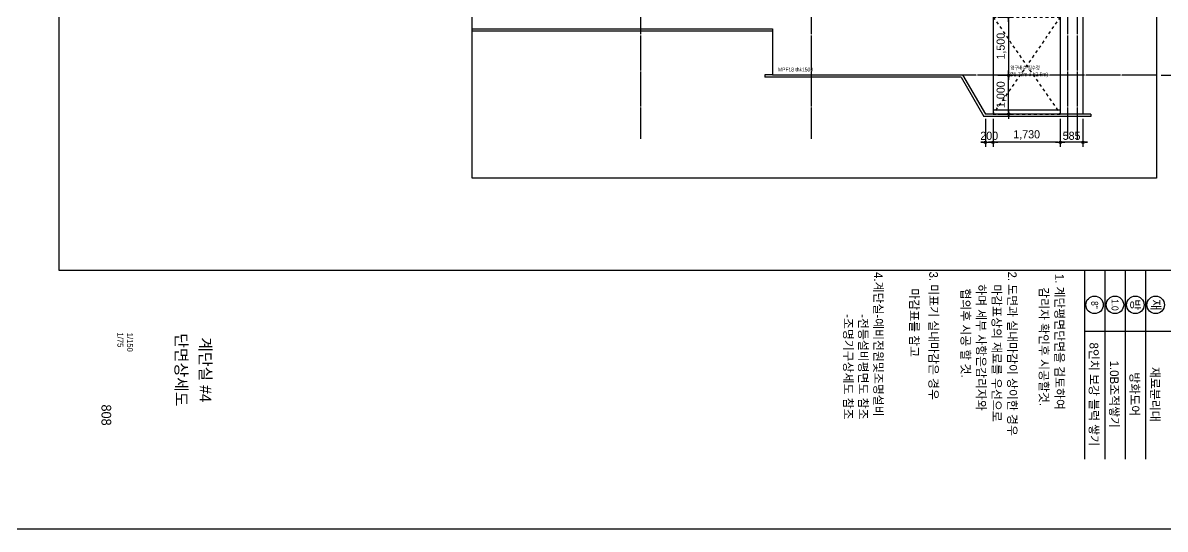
# Model space of a CAD drawing. Header units: millimetres. Extents: x 11948722 to 13111668, y -10771712 to -10232988.
# Drawn here: x 12449989 to 12479423, y -10515136 to -10502094 of the extents above; entities that cross this region are included whole.
import ezdxf
from ezdxf.enums import TextEntityAlignment as Align

# ---------------------------------------------------------------- set-up
doc = ezdxf.new("R2010")
doc.units = ezdxf.units.MM
doc.header["$LTSCALE"] = 150
doc.header["$MEASUREMENT"] = 0
for name, pattern in [('CEN', [6.2, 6, -0.1, 0, -0.1]), ('HID', [2.3, 1.5, -0.8]), ('HIDDEN', [2, 1, -1])]:
    doc.linetypes.add(name, pattern=pattern)
doc.layers.get('0').update_dxf_attribs({"linetype": 'CONTINUOUS'})
doc.layers.get('Defpoints').update_dxf_attribs({"color": 117, "linetype": 'CONTINUOUS'})
for name, color, linetype in [('A-HAT-251', 251, 'CONTINUOUS'), ('A-TXT-5.0', 3, 'CONTINUOUS'), ('A-중심선', 10, 'CEN'), ('BOX', 7, 'CONTINUOUS'), ('BOX TEXT', 3, 'CONTINUOUS'), ('CON-C', 2, 'CONTINUOUS'), ('ELE-06', 6, 'CONTINUOUS'), ('ELE-8', 8, 'CONTINUOUS'), ('TEX-SYM', 3, 'CONTINUOUS'), ('TXT1', 3, 'CONTINUOUS'), ('Xref-계단단면도$0$3 dim0', 7, 'CONTINUOUS')]:
    doc.layers.add(name, color=color, linetype=linetype)
doc.styles.add('Xref-계단단면도$0$나눔고딕 Se', font='')
doc.styles.add('돋움', font='')
doc.styles.add('주석', font='')
doc.styles.get('Xref-계단단면도$0$나눔고딕 Se').set_extended_font_data('Dotum')
doc.styles.get('돋움').set_extended_font_data('Dotum')
doc.styles.get('주석').set_extended_font_data('Dotum')
doc.dimstyles.new('Xref-계단단면도$0$A1-100', dxfattribs={"dimtxt": 3, "dimasz": 1, "dimexe": 2, "dimexo": 2, "dimgap": 1, "dimtad": 1, "dimdec": 0, "dimzin": 12, "dimdsep": 46, "dimlunit": 6, "dimtxsty": 'Xref-계단단면도$0$나눔고딕 Se', "dimblk1": 'Xref-계단단면도$0$DIMDOT', "dimblk2": 'Xref-계단단면도$0$DIMDOT', "dimsah": 1, "dimcen": -1, "dimdle": 2, "dimclrd": 256, "dimclre": 256, "dimclrt": 3, "dimadec": 0, "dimazin": 0, "dimtfac": 1, "dimtdec": 0, "dimtix": 1, "dimtmove": 2, "dimatfit": 3, "dimldrblk": 'Xref-계단단면도$0$DIMDOT', "dimfxl": 1, "dimtvp": 1, "dimtolj": 1, "dimtzin": 12, "dimlwd": -1, "dimlwe": -1, "dimarcsym": 0})

# ---------------------------------------------------------------- blocks, each defined once
blk = doc.blocks.new('1.5')
at = {"layer": 'A-HAT-251', "linetype": 'HIDDEN', "ltscale": 0.5}
for p, q in [((12412532, -10439268), (12412532, -10441768)), ((12412532, -10439268), (12414262, -10441768)), ((12414262, -10439268), (12412532, -10441768)), ((12412532, -10439268), (12414262, -10439268)), ((12414262, -10439268), (12414262, -10441768)), ((12412532, -10441768), (12414262, -10441768))]:
    blk.add_line(p, q, dxfattribs=at)
at = {"layer": 'Defpoints', "style": '주석', "width": 0.8}
for s, p in [('(Ø1.73m x h2.5m)', (12412917, -10440744)), ('영구배수 집수정', (12412978, -10440577))]:
    blk.add_text(s, height=100, dxfattribs=at).set_placement(p, align=Align.MIDDLE_LEFT)
blk = doc.blocks.new('Xref-계단단면도$0$DIMDOT')
at = {"color": 0}
blk.add_line((-2, 0), (2, 0), dxfattribs=at)
for radius in [0.5, 0.25]:
    blk.add_circle((0, 0), radius, dxfattribs=at)
blk = doc.blocks.new('*D1280')
at = {"layer": 'Defpoints', "color": 0, "ltscale": 1200}
for p in [(12474990, -10501944), (12474990, -10503444), (12475390, -10503444)]:
    blk.add_point(p, dxfattribs=at)
at = {"layer": 'Xref-계단단면도$0$3 dim0'}
for p, q in [((12475110, -10501944), (12475510, -10501944)), ((12475390, -10502004), (12475390, -10503384)), ((12475110, -10503444), (12475510, -10503444))]:
    blk.add_line(p, q, dxfattribs=at)
at = {"layer": 'Xref-계단단면도$0$3 dim0', "ltscale": 1200, "xscale": 60, "yscale": 60, "zscale": 60}
for p, rotation in [((12475390, -10501944), 90), ((12475390, -10503444), 270)]:
    blk.add_blockref('Xref-계단단면도$0$DIMDOT', p, dxfattribs=dict(at, rotation=rotation))
at = {"layer": 'Xref-계단단면도$0$3 dim0', "color": 3, "ltscale": 1200, "insert": (12475204, -10502694), "char_height": 210, "attachment_point": 5, "rotation": 90, "style": 'Xref-계단단면도$0$나눔고딕 Se'}
blk.add_mtext('\\A1;1,500', dxfattribs=at)
blk = doc.blocks.new('*D1281')
at = {"layer": 'Defpoints', "color": 0, "ltscale": 1200}
for p in [(12474990, -10504444), (12476720, -10504444), (12474990, -10505170)]:
    blk.add_point(p, dxfattribs=at)
at = {"layer": 'Xref-계단단면도$0$3 dim0'}
for p, q in [((12474990, -10504564), (12474990, -10505290)), ((12476720, -10504564), (12476720, -10505290)), ((12476660, -10505170), (12475050, -10505170))]:
    blk.add_line(p, q, dxfattribs=at)
at = {"layer": 'Xref-계단단면도$0$3 dim0', "ltscale": 1200, "xscale": 60, "yscale": 60, "zscale": 60, "rotation": 180}
blk.add_blockref('Xref-계단단면도$0$DIMDOT', (12474990, -10505170), dxfattribs=at)
at = {"layer": 'Xref-계단단면도$0$3 dim0', "ltscale": 1200, "xscale": 60, "yscale": 60, "zscale": 60}
blk.add_blockref('Xref-계단단면도$0$DIMDOT', (12476720, -10505170), dxfattribs=at)
at = {"layer": 'Xref-계단단면도$0$3 dim0', "color": 3, "ltscale": 1200, "insert": (12475855, -10504984), "char_height": 210, "attachment_point": 5, "style": 'Xref-계단단면도$0$나눔고딕 Se'}
blk.add_mtext('\\A1;1,730', dxfattribs=at)
blk = doc.blocks.new('*D1282')
at = {"layer": 'Defpoints', "color": 0, "ltscale": 1200}
for p in [(12474790, -10504444), (12474990, -10504444), (12474990, -10505170)]:
    blk.add_point(p, dxfattribs=at)
at = {"layer": 'Xref-계단단면도$0$3 dim0'}
for p, q in [((12474790, -10504564), (12474790, -10505290)), ((12474990, -10504564), (12474990, -10505290)), ((12474730, -10505170), (12474670, -10505170)), ((12474790, -10505170), (12474990, -10505170)), ((12475050, -10505170), (12475110, -10505170))]:
    blk.add_line(p, q, dxfattribs=at)
at = {"layer": 'Xref-계단단면도$0$3 dim0', "ltscale": 1200, "xscale": 60, "yscale": 60, "zscale": 60}
blk.add_blockref('Xref-계단단면도$0$DIMDOT', (12474790, -10505170), dxfattribs=at)
at = {"layer": 'Xref-계단단면도$0$3 dim0', "ltscale": 1200, "xscale": 60, "yscale": 60, "zscale": 60, "rotation": 180}
blk.add_blockref('Xref-계단단면도$0$DIMDOT', (12474990, -10505170), dxfattribs=at)
at = {"layer": 'Xref-계단단면도$0$3 dim0', "color": 3, "ltscale": 1200, "insert": (12474890, -10505004), "char_height": 210, "attachment_point": 5, "style": 'Xref-계단단면도$0$나눔고딕 Se'}
blk.add_mtext('\\A1;200', dxfattribs=at)
blk = doc.blocks.new('*D1283')
at = {"layer": 'Defpoints', "color": 0, "ltscale": 1200}
for p in [(12474990, -10503444), (12475390, -10503444), (12474990, -10504444)]:
    blk.add_point(p, dxfattribs=at)
at = {"layer": 'Xref-계단단면도$0$3 dim0'}
for p, q in [((12475110, -10503444), (12475510, -10503444)), ((12475390, -10504384), (12475390, -10503504)), ((12475110, -10504444), (12475510, -10504444))]:
    blk.add_line(p, q, dxfattribs=at)
at = {"layer": 'Xref-계단단면도$0$3 dim0', "ltscale": 1200, "xscale": 60, "yscale": 60, "zscale": 60}
for p, rotation in [((12475390, -10503444), 90), ((12475390, -10504444), 270)]:
    blk.add_blockref('Xref-계단단면도$0$DIMDOT', p, dxfattribs=dict(at, rotation=rotation))
at = {"layer": 'Xref-계단단면도$0$3 dim0', "color": 3, "ltscale": 1200, "insert": (12475204, -10503944), "char_height": 210, "attachment_point": 5, "rotation": 90, "style": 'Xref-계단단면도$0$나눔고딕 Se'}
blk.add_mtext('\\A1;1,000', dxfattribs=at)
blk = doc.blocks.new('*D1284')
at = {"layer": 'Defpoints', "color": 0, "ltscale": 1200}
for p in [(12476720, -10504444), (12477305, -10504444), (12476720, -10505170)]:
    blk.add_point(p, dxfattribs=at)
at = {"layer": 'Xref-계단단면도$0$3 dim0'}
for p, q in [((12476720, -10504564), (12476720, -10505290)), ((12477305, -10504564), (12477305, -10505290)), ((12476660, -10505170), (12476600, -10505170)), ((12477305, -10505170), (12476720, -10505170)), ((12477365, -10505170), (12477425, -10505170))]:
    blk.add_line(p, q, dxfattribs=at)
at = {"layer": 'Xref-계단단면도$0$3 dim0', "ltscale": 1200, "xscale": 60, "yscale": 60, "zscale": 60}
blk.add_blockref('Xref-계단단면도$0$DIMDOT', (12476720, -10505170), dxfattribs=at)
at = {"layer": 'Xref-계단단면도$0$3 dim0', "ltscale": 1200, "xscale": 60, "yscale": 60, "zscale": 60, "rotation": 180}
blk.add_blockref('Xref-계단단면도$0$DIMDOT', (12477305, -10505170), dxfattribs=at)
at = {"layer": 'Xref-계단단면도$0$3 dim0', "color": 3, "ltscale": 1200, "insert": (12477012, -10505004), "char_height": 210, "attachment_point": 5, "style": 'Xref-계단단면도$0$나눔고딕 Se'}
blk.add_mtext('\\A1;585', dxfattribs=at)
blk = doc.blocks.new('*D1297')
at = {"layer": 'Defpoints', "color": 0, "ltscale": 1200}
for p in [(12479196, -10501704), (12479196, -10503444), (12482796, -10503444)]:
    blk.add_point(p, dxfattribs=at)
at = {"layer": 'Xref-계단단면도$0$3 dim0'}
for p, q in [((12479316, -10501704), (12482916, -10501704)), ((12482796, -10501764), (12482796, -10503384)), ((12479316, -10503444), (12482916, -10503444))]:
    blk.add_line(p, q, dxfattribs=at)
at = {"layer": 'Xref-계단단면도$0$3 dim0', "ltscale": 1200, "xscale": 60, "yscale": 60, "zscale": 60}
for p, rotation in [((12482796, -10501704), 90), ((12482796, -10503444), 270)]:
    blk.add_blockref('Xref-계단단면도$0$DIMDOT', p, dxfattribs=dict(at, rotation=rotation))
at = {"layer": 'Xref-계단단면도$0$3 dim0', "color": 3, "ltscale": 1200, "insert": (12482611, -10502574), "char_height": 210, "attachment_point": 5, "rotation": 90, "style": 'Xref-계단단면도$0$나눔고딕 Se'}
blk.add_mtext('\\A1;1,740', dxfattribs=at)

msp = doc.modelspace()

# ---------------------------------------------------------------- linework, layer by layer
for centre in [(12477604.3, -10509358.8), (12478129.3, -10509358.8), (12478654.3, -10509358.8), (12479179.3, -10509358.8)]:
    msp.add_circle(centre, 225)
at = {"layer": 'A-중심선'}
for p, q in [((12465904.7, -10458703.5), (12465904.7, -10505084.5)), ((12470304.7, -10458703.5), (12470304.7, -10505084.5)), ((12476904.7, -10458703.5), (12476904.7, -10505084.5)), ((12477154.7, -10458703.5), (12477154.7, -10505084.5)), ((12479205.7, -10503443.5), (12472967.9, -10503443.5))]:
    msp.add_line(p, q, dxfattribs=at)
at = {"layer": 'BOX'}
for points in [[(12477341.8, -10508461.3), (12477341.8, -10513336.3)], [(12480585.5, -10510047.6), (12477341.8, -10510047.6)]]:
    msp.add_lwpolyline(points, dxfattribs=at)
at = {"layer": 'BOX', "color": 252}
for points in [[(12477866.8, -10508461.3), (12477866.8, -10513336.3)], [(12478391.8, -10508461.3), (12478391.8, -10513336.3)], [(12478916.8, -10508461.3), (12478916.8, -10513336.3)]]:
    msp.add_lwpolyline(points, dxfattribs=at)
at = {"layer": 'CON-C', "ltscale": 1200}
for p, q in [((12477304.7, -10466553.5), (12477304.7, -10504428.5)), ((12474989.7, -10501943.5), (12474989.7, -10504443.5)), ((12476719.7, -10501943.5), (12476719.7, -10504443.5)), ((12461570.5, -10502243.5), (12469304.7, -10502243.5)), ((12469304.7, -10502243.5), (12469304.7, -10503428.5)), ((12469304.7, -10503428.5), (12474203.7, -10503428.5)), ((12474203.7, -10503428.5), (12474789.7, -10504443.5)), ((12474989.7, -10504443.5), (12474789.7, -10504443.5)), ((12477304.7, -10504443.5), (12476719.7, -10504443.5))]:
    msp.add_line(p, q, dxfattribs=at)
at = {"layer": 'Defpoints', "ltscale": 1200}
for points in [[(12449062.7, -10452136.3), (12493612.7, -10452136.3), (12493612.7, -10515136.3), (12449062.7, -10515136.3)], [(12450915.7, -10508461.3), (12491865.7, -10508461.3), (12491865.7, -10453936.3), (12450915.7, -10453936.3)], [(12461570.5, -10458703.5), (12479196.5, -10458703.5), (12479196.5, -10506098.6), (12461570.5, -10506098.6)]]:
    msp.add_lwpolyline(points, close=True, dxfattribs=at)
at = {"layer": 'ELE-06'}
for p, q in [((12469304.7, -10502303.5), (12461570.5, -10502303.5)), ((12469304.7, -10503428.5), (12469104.7, -10503428.5)), ((12469104.7, -10503428.5), (12469104.7, -10503488.5)), ((12474169, -10503488.5), (12469104.7, -10503488.5)), ((12474169, -10503488.5), (12474755, -10504503.5)), ((12477504.7, -10504503.5), (12474755, -10504503.5)), ((12477504.7, -10504443.5), (12477304.7, -10504443.5)), ((12477504.7, -10504443.5), (12477504.7, -10504503.5))]:
    msp.add_line(p, q, dxfattribs=at)
at = {"layer": 'ELE-8', "ltscale": 300}
for p, q in [((12476719.7, -10504343.5), (12474989.7, -10504343.5)), ((12476719.7, -10504443.5), (12474989.7, -10504443.5))]:
    msp.add_line(p, q, dxfattribs=at)

# ---------------------------------------------------------------- block references
at = {"layer": 'CON-C'}
msp.add_blockref('1.5', (62457.9, -62675.2), dxfattribs=at)

# ---------------------------------------------------------------- texts
at = {"layer": 'A-TXT-5.0', "style": '돋움'}
msp.add_text('808', height=250, rotation=270, dxfattribs=at).set_placement((12452140.5, -10512469.8), align=Align.MIDDLE_RIGHT)
at = {"layer": 'BOX TEXT', "linetype": 'HID', "style": '돋움'}
for s, p in [('4.계단실-예비전원및조명설비', (12472034.6, -10508513.5)), ('1. 계단평면단면을 검토하여 ', (12476701.9, -10508558.8)), ('감리자 확인후 시공할것.', (12476298.3, -10508902.7)), ('-조명기구상세도 참조', (12471255.6, -10509598.4)), ('-전등설비평면도 참조', (12471642, -10509598.4))]:
    msp.add_text(s, height=224.465, rotation=270, dxfattribs=at).set_placement(p, align=Align.MIDDLE_LEFT)
for s, height, p in [(' 3. 미표기 실내마감은 경우', 224.465, (12473343.4, -10508418.8)), (' 2. 도면과 실내마감이 상이한 경우', 224.465, (12475371.5, -10508418.8)), ('마감표를 참고', 224.47, (12472846.1, -10508932.1)), ('협의후 시공 할 것.', 224.465, (12474170.4, -10508935.2)), ('     하며 세부 사항은감리자와 ', 224.465, (12474569, -10508418.8)), ('     마감표상의 재료를 우선으로 ', 224.465, (12474969.8, -10508418.8))]:
    msp.add_text(s, height=height, rotation=270, dxfattribs=at).set_placement(p)
at = {"layer": 'Defpoints', "style": '주석', "width": 0.8}
msp.add_text('MPF18 thk1500', height=100, dxfattribs=at).set_placement((12469447.2, -10503296.4), align=Align.MIDDLE_LEFT)
at = {"layer": 'TEX-SYM', "color": 3, "style": '돋움', "width": 0.9}
for s, p in [('8"', (12477606.4, -10509359.3)), ('1.0', (12478131.4, -10509359.3))]:
    msp.add_text(s, height=180, rotation=270, dxfattribs=at).set_placement(p, align=Align.MIDDLE_CENTER)
at = {"layer": 'TEX-SYM', "color": 3, "style": '돋움'}
for s, p in [('방', (12478656.4, -10509359.3)), ('재', (12479181.4, -10509359.3))]:
    msp.add_text(s, height=225, rotation=270, dxfattribs=at).set_placement(p, align=Align.MIDDLE_CENTER)
for s, height, p in [('단면상세도', 300, (12453922.5, -10511031.5)), ('계단실 #4', 300, (12454545.1, -10511031.5)), ('8인치 보강 블럭 쌓기', 225, (12477474.7, -10511663.2)), ('1.0B조적쌓기', 225, (12477999.7, -10511663.2)), ('재료분리대', 225, (12479049.7, -10511663.2)), ('방화도어', 225, (12478524.7, -10511663.2))]:
    msp.add_text(s, height=height, rotation=270, dxfattribs=at).set_placement(p, align=Align.CENTER)
at = {"layer": 'TXT1', "color": 3, "style": '돋움'}
for s, p in [('1/75', (12452502.1, -10510261.7)), ('1/150', (12452749.6, -10510322.4))]:
    msp.add_text(s, height=150, rotation=270, dxfattribs=at).set_placement(p, align=Align.MIDDLE_CENTER)

# ---------------------------------------------------------------- dimensions: what is measured, and where the dimension line sits
at = {"layer": 'Xref-계단단면도$0$3 dim0'}
for base, p1, p2, angle, override, picture, middle in [((12482796.5, -10503443.5), (12479196.5, -10501703.5), (12479196.5, -10503443.5), 270, {"dimscale": 60, "dimtxt": 3.5}, '*D1297', (12482611.1, -10502573.5)), ((12475389.7, -10503443.5), (12474989.7, -10501943.5), (12474989.7, -10503443.5), 270, {"dimscale": 60, "dimtxt": 3.5, "dimtmove": 0}, '*D1280', (12475204.3, -10502693.5)), ((12475389.7, -10503443.5), (12474989.7, -10504443.5), (12474989.7, -10503443.5), 90, {"dimscale": 60, "dimtxt": 3.5}, '*D1283', (12475204.3, -10503943.5)), ((12474989.7, -10505169.6), (12476719.7, -10504443.5), (12474989.7, -10504443.5), 180, {"dimscale": 60, "dimtxt": 3.5}, '*D1281', (12475854.7, -10504984.2)), ((12476719.7, -10505169.6), (12477304.7, -10504443.5), (12476719.7, -10504443.5), 180, {"dimscale": 60, "dimtxt": 3.5}, '*D1284', (12477012.2, -10505004.4))]:
    dim = msp.add_linear_dim(base=base, p1=p1, p2=p2, angle=angle, dimstyle='Xref-계단단면도$0$A1-100', override=override, dxfattribs=at)
    dim.commit()
    dim.dimension.update_dxf_attribs({"geometry": picture, "text_midpoint": middle})
dim = msp.add_linear_dim(base=(12474989.7, -10505169.6), p1=(12474789.7, -10504443.5), p2=(12474989.7, -10504443.5), dimstyle='Xref-계단단면도$0$A1-100', override={"dimscale": 60, "dimtxt": 3.5}, dxfattribs=at)
dim.commit()
dim.dimension.update_dxf_attribs({"geometry": '*D1282', "text_midpoint": (12474889.7, -10505004.4)})

doc.saveas('drawing.dxf')
